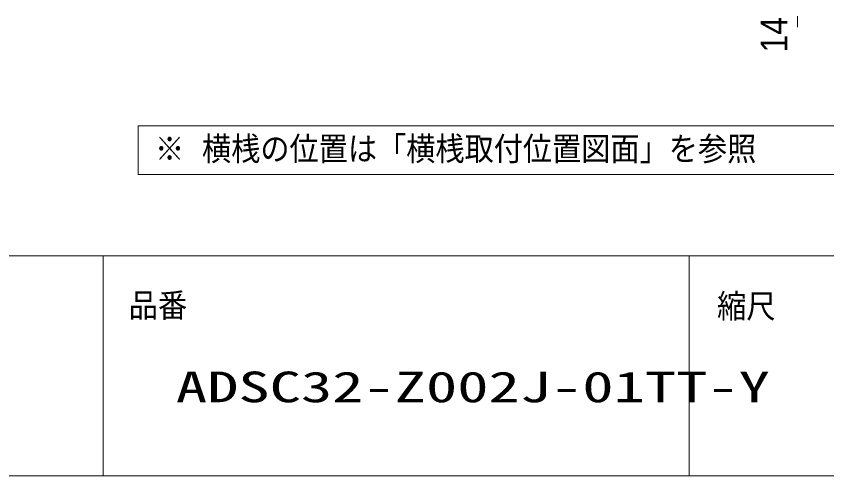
# Model space of a CAD drawing. Units: millimetres, scale not verified. Extents: x -4547 to 4547, y -2284 to 2284.
# Drawn here: x -605 to 225, y -2078 to -1607 of the extents above; entities that cross this region are included whole.
import ezdxf
from ezdxf.enums import TextEntityAlignment as Align

# ---------------------------------------------------------------- set-up
doc = ezdxf.new("R2010")
doc.units = ezdxf.units.MM
doc.header["$LTSCALE"] = 20
for name, color, linetype, lineweight in [('0-0_2寸法-2', 7, 'Continuous', 9), ('0-3_2寸法-3', 7, 'Continuous', 9), ('0-5_1図面枠', 7, 'Continuous', 9)]:
    doc.layers.add(name, color=color, linetype=linetype, lineweight=lineweight)
doc.styles.add('ＭＳ ゴシック', font='')
doc.styles.add('ＭＳ Ｐゴシック', font='')
doc.styles.get('ＭＳ ゴシック').set_extended_font_data('MS Gothic')
doc.styles.get('ＭＳ Ｐゴシック').set_extended_font_data('MS PGothic')

# ---------------------------------------------------------------- blocks, each defined once
blk = doc.blocks.new('グループ-114')
at = {"layer": '0-5_1図面枠'}
for p, q in [((-60000, -37050), (60000, -37050)), ((16500, -37050), (16500, -41550)), ((28500, -37050), (28500, -41550))]:
    blk.add_line(p, q, dxfattribs=at)
blk.add_lwpolyline([(-60000, 41550), (60000, 41550), (60000, -41550), (-60000, -41550)], close=True, dxfattribs=at)
blk = doc.blocks.new('図面枠')
at = {"layer": '0-5_1図面枠'}
blk.add_blockref('グループ-114', (0, 0), dxfattribs=at)
at = {"layer": '0-5_1図面枠', "style": 'ＭＳ ゴシック', "width": 0.9}
for s, p in [('品番', (17022.4, -38451.2)), ('縮尺', (29074.1, -38468.5))]:
    blk.add_text(s, height=488.1, dxfattribs=at).set_placement(p, align=Align.BOTTOM_LEFT)

msp = doc.modelspace()

# ---------------------------------------------------------------- linework, layer by layer
at = {"layer": '0-0_2寸法-2'}
msp.add_line((195.31, -1607.26), (195.31, -1618.51), dxfattribs=at)
at = {"layer": '0-3_2寸法-3'}
msp.add_lwpolyline([(270.31, -1769.27), (-479.69, -1769.27), (-479.69, -1719.27), (270.31, -1719.27)], close=True, dxfattribs=at)

# ---------------------------------------------------------------- block references
at = {"layer": '0-5_1図面枠', "xscale": 0.05, "yscale": 0.05}
msp.add_blockref('図面枠', (-1340.62, 0), dxfattribs=at)

# ---------------------------------------------------------------- texts
at = {"layer": '0-0_2寸法-2', "style": 'ＭＳ Ｐゴシック', "width": 0.9}
msp.add_text('14', height=27.57, rotation=90, dxfattribs=at).set_placement((193.45, -1644.31), align=Align.BOTTOM_LEFT)
at = {"layer": '0-3_2寸法-3', "style": 'ＭＳ ゴシック', "width": 0.9}
for s, p in [('※', (-462.57, -1762.3)), ('横桟の位置は「横桟取付位置図面」を参照', (-414.44, -1762.3))]:
    msp.add_text(s, height=24.34, dxfattribs=at).set_placement(p, align=Align.BOTTOM_LEFT)
at = {"layer": '0-5_1図面枠', "style": 'ＭＳ ゴシック', "width": 1.5}
msp.add_text('ADSC32-Z002J-01TT-Y', height=31.38, dxfattribs=at).set_placement((-441.18, -2011.68), align=Align.BOTTOM_LEFT)

doc.saveas('drawing.dxf')
